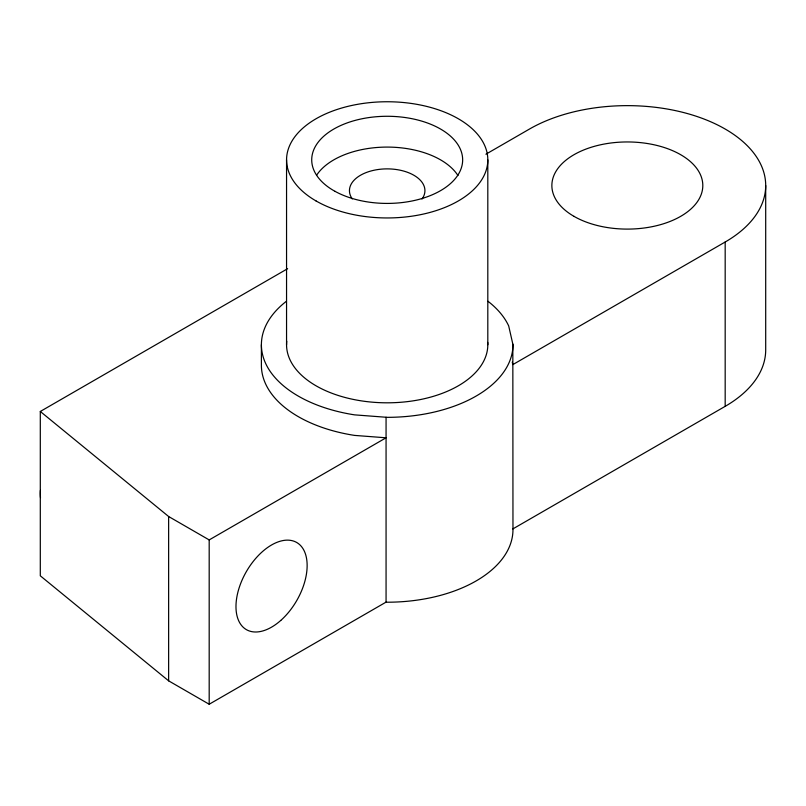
<?xml version="1.0" encoding="UTF-8"?>
<svg xmlns="http://www.w3.org/2000/svg" width="806" height="806" viewBox="0 0 806 806"><rect width="100%" height="100%" fill="white"/><g stroke="black" fill="none" stroke-linecap="round" stroke-linejoin="round"><path stroke-width="1.21" d="M287.621 268.69L40.3 411.473L40.3 575.806L168.635 680.838L209.187 704.243L386.064 602.122L387.182 602.213A125.786 72.621 0 0 0 512.969 529.582L512.828 344.071M261.396 344.716L261.396 365.259A125.786 72.621 0 0 0 354.63 435.411L386.064 437.799L209.187 539.919L168.635 516.515L40.3 411.473M286.553 344.716L286.553 159.85M386.064 602.122L386.064 417.256M487.811 344.716L487.811 159.85M485.917 154.208L529.492 129.041A138.36 79.885 0 0 1 725.178 129.041A138.36 79.885 0 0 1 725.178 242.012L725.178 406.345L512.828 528.938M725.178 242.012L512.828 364.614L512.273 362.196M765.7 185.531L765.7 349.854A138.36 79.885 0 0 1 725.178 406.345M209.187 539.919L209.187 704.243M168.635 516.515L168.635 680.838M40.471 497.564A50.315 29.056 -60 0 1 40.411 490.36M352.282 198.941A37.731 21.782 0 0 1 387.293 168.877A37.731 21.782 0 0 1 422.012 199.052M286.392 301.273A125.786 72.621 0 0 0 354.63 414.868L387.182 417.337A125.786 72.621 0 0 0 512.969 344.716L508.687 325.926A125.786 72.621 0 0 0 487.983 301.273M487.731 342.399A100.629 58.103 0 0 1 386.175 402.809A100.629 58.103 0 0 1 286.735 341.23M316.536 175.325A75.472 43.574 0 0 1 387.394 147.085A75.472 43.574 0 0 1 457.979 175.557M280.77 620.439A50.315 29.056 -60 0 0 296.719 542.498A50.315 29.056 -60 0 0 237.186 595.281A50.315 29.056 -60 0 0 280.77 620.439M573.973 216.34A75.472 43.574 0 0 0 700.233 196.805A75.472 43.574 0 0 0 607.805 143.438A75.472 43.574 0 0 0 573.973 216.34M316.033 200.936A100.629 58.103 0 0 0 484.386 174.892A100.629 58.103 0 0 0 361.138 103.732A100.629 58.103 0 0 0 316.033 200.936M334.964 191.304A75.472 43.574 0 0 0 460.478 170.237A75.472 43.574 0 0 0 366.115 118.008A75.472 43.574 0 0 0 334.964 191.304"/></g></svg>
